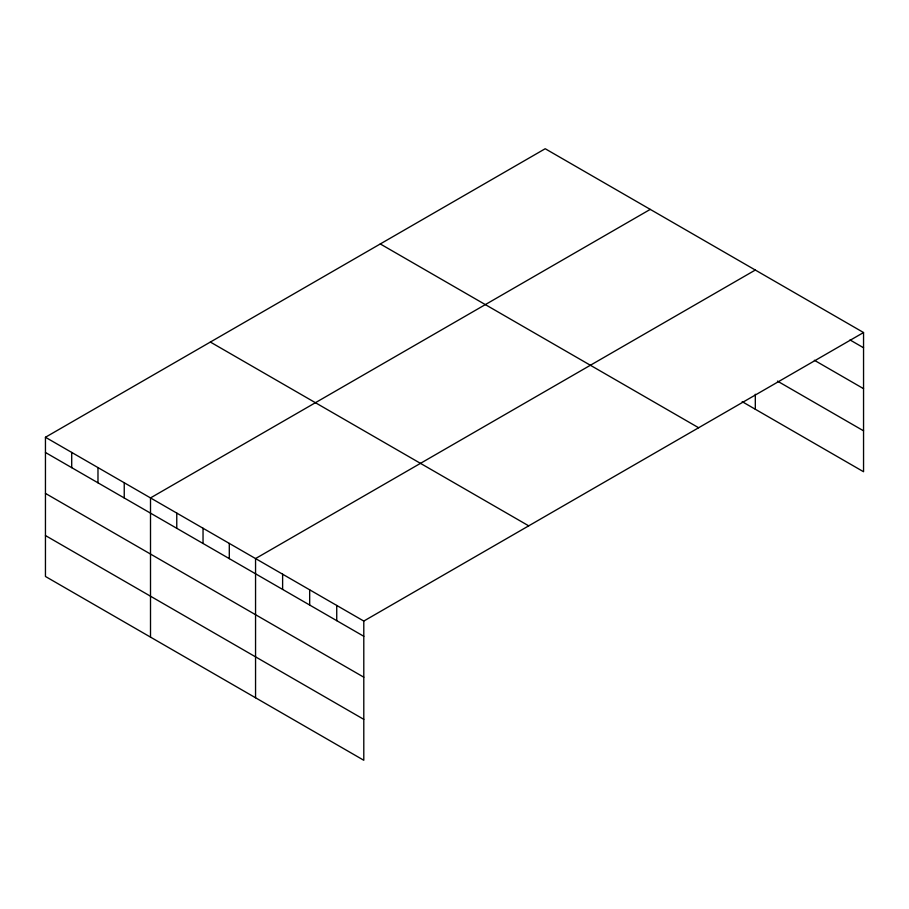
<?xml version="1.0" encoding="UTF-8"?>
<svg xmlns="http://www.w3.org/2000/svg" width="909" height="909" viewBox="0 0 909 909"><rect width="100%" height="100%" fill="white"/><g stroke="black" fill="none" stroke-linecap="round" stroke-linejoin="round"><path stroke-width="1.36" d="M863.55 332.535L363.793 621.063L363.793 760.265L45.45 576.465L45.45 437.263L545.207 148.735L863.55 332.535L863.55 471.737L742.176 401.664M650.253 209.388L150.508 497.916L150.508 637.118M755.311 270.041L255.554 558.569L255.554 697.771M850.017 339.943L863.55 347.761M814.35 360.259L863.55 388.666M777.456 381.11L863.55 430.821M380.28 243.953L698.635 427.753M210.365 342.057L528.72 525.845M45.45 437.263L363.793 621.063M45.45 452.489L363.793 636.289M45.45 493.405L363.793 677.194M45.45 535.549L363.793 719.349M755.311 394.245L755.311 409.243M336.739 605.439L336.739 620.665M309.674 589.816L309.674 605.042M282.619 574.193L282.619 589.418M229.295 543.412L229.295 558.637M203.037 528.243L203.037 543.468M176.766 513.085L176.766 528.311M124.238 482.759L124.238 497.984M97.979 467.59L97.979 482.815M71.709 452.432L71.709 467.658"/></g></svg>
